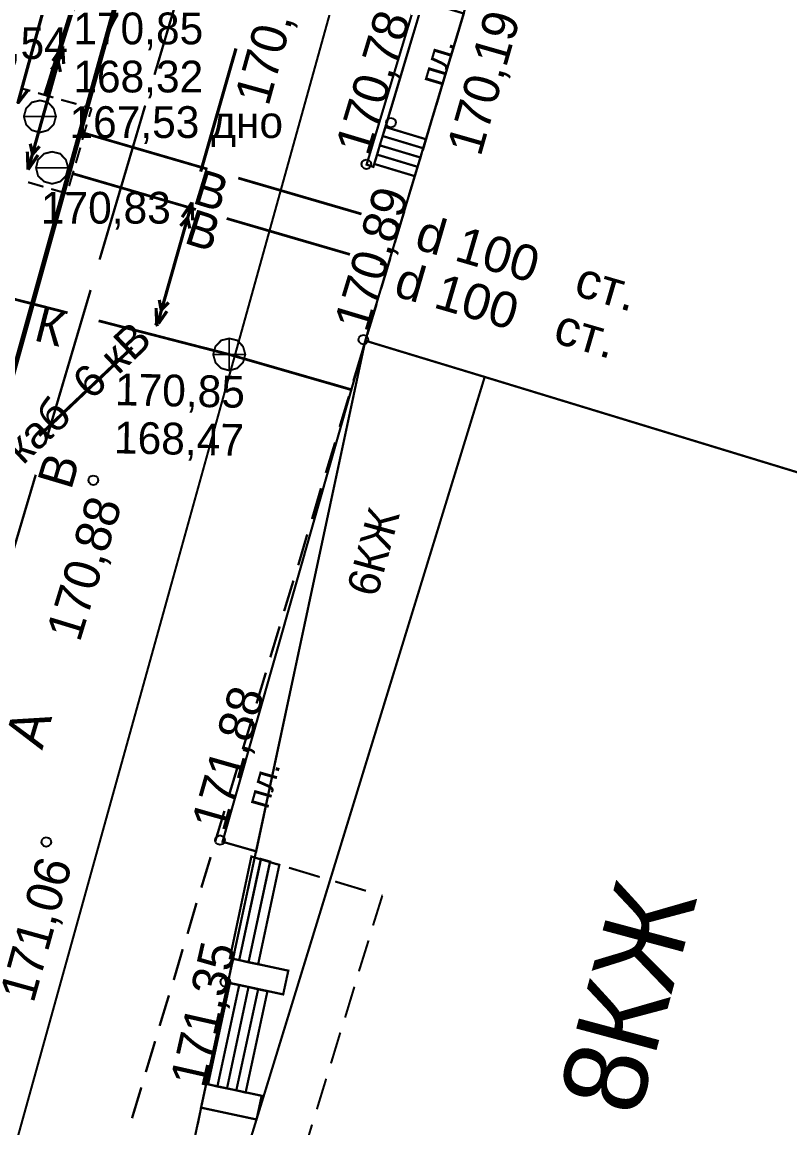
# Model space of a CAD drawing. Extents: x -2634 to -2115, y -2142 to -1393.
# Drawn here: x -2329.15 to -2305.23, y -1912.32 to -1877.85 of the extents above; entities that cross this region are included whole.
import ezdxf

# ---------------------------------------------------------------- set-up
doc = ezdxf.new("R2010")
doc.units = 0
doc.header["$MEASUREMENT"] = 0
for name, color, linetype in [('500_Дополн-Бордюры__п', 7, 'Continuous'), ('500_Дополн-Ступени__л', 7, 'Continuous'), ('500_Дороги-Проезжие_ч', 7, 'Continuous'), ('500_Линии_-Электрокаб', 7, 'Continuous'), ('500_Рельеф-Высотные_о', 7, 'Continuous'), ('500_Строен-Дополнения', 7, 'Continuous'), ('500_Строен-Здания', 7, 'Continuous'), ('500_Трубоп-Водопровод', 7, 'Continuous'), ('500_Трубоп-Канализаци', 7, 'Continuous'), ('500_Трубоп-Смотровые_', 7, 'Continuous'), ('500_Трубоп-Сооружения', 7, 'Continuous'), ('Красные_ли-Красные_ли', 7, 'Continuous'), ('Красные_ли-Оси_улиц_к', 7, 'Continuous')]:
    doc.layers.add(name, color=color, linetype=linetype)
doc.styles.add('TARIAL', font='Arial')

msp = doc.modelspace()

# ---------------------------------------------------------------- linework, layer by layer
at = {"layer": '500_Дополн-Бордюры__п', "color": 0, "const_width": 0.07}
msp.add_lwpolyline([(-2316.51, -1875.94), (-2318.42, -1882.29), (-2318.21, -1882.36), (-2316.3, -1876)], close=True, dxfattribs=at)
at = {"layer": '500_Дополн-Ступени__л', "color": 0, "const_width": 0.07}
for points in [[(-2317.92, -1881.4), (-2316.66, -1881.78), (-2316.57, -1881.5), (-2317.83, -1881.12)], [(-2318.01, -1881.69), (-2316.74, -1882.07), (-2316.66, -1881.78), (-2317.92, -1881.4)], [(-2318.09, -1881.98), (-2316.83, -1882.36), (-2316.74, -1882.07), (-2318.01, -1881.69)], [(-2318.18, -1882.27), (-2316.92, -1882.65), (-2316.83, -1882.36), (-2318.09, -1881.98)], [(-2322.68, -1907.03), (-2322.01, -1903.86), (-2321.72, -1903.95), (-2322.39, -1907.09)], [(-2322.39, -1907.09), (-2321.71, -1903.94), (-2321.43, -1904.02), (-2322.1, -1907.16)], [(-2322.1, -1907.16), (-2321.43, -1904.04), (-2321.14, -1904.12), (-2321.8, -1907.22)], [(-2323.36, -1910.96), (-2322.68, -1907.81), (-2322.39, -1907.87), (-2323.07, -1911.03)], [(-2323.07, -1911.03), (-2322.39, -1907.87), (-2322.1, -1907.93), (-2322.77, -1911.09)], [(-2322.77, -1911.09), (-2322.1, -1907.93), (-2321.8, -1908), (-2322.48, -1911.15)], [(-2322.48, -1911.15), (-2321.8, -1908), (-2321.51, -1908.06), (-2322.19, -1911.22)]]:
    msp.add_lwpolyline(points, close=True, dxfattribs=at)
at = {"layer": '500_Линии_-Электрокаб', "color": 1, "const_width": 0.1}
for points in [[(-2328.23, -1876.52), (-2329.29, -1880.38)], [(-2328.96, -1879.95), (-2329.29, -1880.38)]]:
    msp.add_lwpolyline(points, dxfattribs=at)
at = {"layer": '500_Линии_-Электрокаб', "color": 12, "const_width": 0.1}
for points in [[(-2327.89, -1878.6), (-2328.97, -1882.45)], [(-2327.89, -1878.6), (-2328.2, -1879.06)], [(-2327.89, -1878.6), (-2327.86, -1879.15)], [(-2323.59, -1882.51), (-2322.49, -1878.67)], [(-2328.03, -1879.08), (-2328.25, -1879.33)], [(-2328.03, -1879.09), (-2327.96, -1879.4)], [(-2328.99, -1881.89), (-2328.97, -1882.45)], [(-2328.9, -1881.64), (-2328.83, -1881.97)], [(-2328.61, -1881.72), (-2328.83, -1881.97)], [(-2328.66, -1881.99), (-2328.97, -1882.45)], [(-2324.93, -1887.24), (-2323.86, -1883.47)], [(-2324.17, -1883.93), (-2323.86, -1883.47)], [(-2323.84, -1884.03), (-2323.86, -1883.47)], [(-2324.22, -1884.2), (-2324, -1883.95)], [(-2323.93, -1884.28), (-2324, -1883.95)], [(-2324.82, -1886.83), (-2324.88, -1886.51)], [(-2324.82, -1886.83), (-2324.59, -1886.59)], [(-2324.96, -1887.23), (-2324.98, -1886.76)], [(-2324.91, -1887.25), (-2324.64, -1886.86)], [(-2325, -1887.3), (-2324.95, -1887.22)], [(-2325, -1887.3), (-2324.93, -1887.24)], [(-2325, -1887.3), (-2324.91, -1887.26)], [(-2328.62, -1890.74), (-2325.72, -1887.99)]]:
    msp.add_lwpolyline(points, dxfattribs=at)
at = {"layer": '500_Рельеф-Высотные_о', "color": 0}
for points in [[(-2317.66, -1880.83), (-2317.59, -1880.85), (-2317.53, -1880.91), (-2317.51, -1880.98), (-2317.53, -1881.06), (-2317.59, -1881.11), (-2317.66, -1881.13), (-2317.74, -1881.11), (-2317.79, -1881.06), (-2317.81, -1880.98), (-2317.79, -1880.91), (-2317.74, -1880.85)], [(-2318.43, -1882.13), (-2318.35, -1882.15), (-2318.3, -1882.2), (-2318.28, -1882.28), (-2318.3, -1882.35), (-2318.35, -1882.41), (-2318.43, -1882.43), (-2318.5, -1882.41), (-2318.56, -1882.35), (-2318.58, -1882.28), (-2318.56, -1882.2), (-2318.5, -1882.15)], [(-2318.52, -1887.6), (-2318.44, -1887.62), (-2318.39, -1887.67), (-2318.37, -1887.75), (-2318.39, -1887.82), (-2318.44, -1887.88), (-2318.52, -1887.9), (-2318.59, -1887.88), (-2318.65, -1887.82), (-2318.67, -1887.75), (-2318.65, -1887.67), (-2318.59, -1887.62)], [(-2326.94, -1891.98), (-2326.86, -1892), (-2326.81, -1892.05), (-2326.79, -1892.13), (-2326.81, -1892.2), (-2326.86, -1892.26), (-2326.94, -1892.28), (-2327.01, -1892.26), (-2327.07, -1892.2), (-2327.09, -1892.13), (-2327.07, -1892.05), (-2327.01, -1892)], [(-2322.99, -1903.2), (-2322.91, -1903.23), (-2322.86, -1903.28), (-2322.84, -1903.35), (-2322.86, -1903.43), (-2322.91, -1903.48), (-2322.99, -1903.5), (-2323.06, -1903.48), (-2323.12, -1903.43), (-2323.14, -1903.35), (-2323.12, -1903.28), (-2323.06, -1903.23)], [(-2328.4, -1903.26), (-2328.33, -1903.28), (-2328.27, -1903.33), (-2328.25, -1903.41), (-2328.27, -1903.48), (-2328.33, -1903.54), (-2328.4, -1903.56), (-2328.48, -1903.54), (-2328.53, -1903.48), (-2328.55, -1903.41), (-2328.53, -1903.33), (-2328.48, -1903.28)], [(-2322.82, -1907.62), (-2322.75, -1907.64), (-2322.69, -1907.7), (-2322.67, -1907.77), (-2322.69, -1907.85), (-2322.75, -1907.9), (-2322.82, -1907.92), (-2322.9, -1907.9), (-2322.95, -1907.85), (-2322.97, -1907.77), (-2322.95, -1907.7), (-2322.9, -1907.64)]]:
    msp.add_lwpolyline(points, close=True, dxfattribs=at)
at = {"layer": '500_Строен-Дополнения', "color": 0, "const_width": 0.07}
for points in [[(-2315.39, -1877.58), (-2316.57, -1881.5), (-2317.83, -1881.12), (-2316.66, -1877.2)], [(-2321.86, -1903.7), (-2320.19, -1895.86), (-2318.46, -1887.78), (-2322.91, -1903.4)], [(-2321.02, -1908.16), (-2320.86, -1907.42), (-2322.58, -1907.05), (-2322.74, -1907.79)], [(-2321.85, -1912.06), (-2321.69, -1911.32), (-2323.42, -1910.95), (-2323.58, -1911.69)]]:
    msp.add_lwpolyline(points, close=True, dxfattribs=at)
at = {"layer": '500_Строен-Дополнения', "color": 0, "const_width": 0.065}
for points in [[(-2321.91, -1903.89), (-2322.11, -1904.87)], [(-2321.32, -1904.07), (-2321.91, -1903.89)], [(-2319.88, -1904.5), (-2320.84, -1904.21)], [(-2318.44, -1904.93), (-2319.4, -1904.64)], [(-2318.22, -1906.01), (-2317.93, -1905.08)], [(-2317.93, -1905.08), (-2317.96, -1905.07)], [(-2322.22, -1905.36), (-2322.43, -1906.34)], [(-2318.66, -1907.44), (-2318.36, -1906.48)], [(-2322.53, -1906.83), (-2322.74, -1907.81)], [(-2319.09, -1908.88), (-2318.8, -1907.92)], [(-2322.85, -1908.29), (-2323.06, -1909.27)], [(-2319.53, -1910.31), (-2319.24, -1909.35)], [(-2323.16, -1909.76), (-2323.37, -1910.74)], [(-2319.97, -1911.74), (-2319.68, -1910.79)], [(-2323.48, -1911.23), (-2323.68, -1912.21)], [(-2320.41, -1913.18), (-2320.12, -1912.22)]]:
    msp.add_lwpolyline(points, dxfattribs=at)
at = {"layer": '500_Строен-Здания', "color": 0, "const_width": 0.07}
for points in [[(-2318.46, -1887.78), (-2314.74, -1888.91), (-2294.29, -1895.15), (-2284.71, -1898.08), (-2280.36, -1883.72), (-2292.96, -1875.48), (-2312.94, -1869.39)], [(-2314.74, -1888.91), (-2318.46, -1887.78), (-2327.81, -1931.48), (-2325.31, -1923.32)], [(-2295.51, -1945.2), (-2308.27, -1940.93), (-2304.77, -1929.56), (-2306.74, -1928.96), (-2323.05, -1924.01), (-2325.31, -1923.32), (-2314.74, -1888.91), (-2294.29, -1895.15), (-2302.39, -1921.83), (-2275.41, -1931.39), (-2289.8, -1927.07)]]:
    msp.add_lwpolyline(points, close=True, dxfattribs=at)
at = {"layer": '500_Строен-Здания', "color": 0, "const_width": 0.075}
for points in [[(-2315.52, -1878.01), (-2315.81, -1878.97)], [(-2315.96, -1879.45), (-2316.24, -1880.41)], [(-2316.39, -1880.89), (-2316.67, -1881.85)], [(-2316.82, -1882.32), (-2317.11, -1883.28)], [(-2317.25, -1883.76), (-2317.54, -1884.72)], [(-2317.68, -1885.2), (-2317.97, -1886.16)], [(-2318.11, -1886.64), (-2318.4, -1887.59)], [(-2318.54, -1888.07), (-2318.83, -1889.03)], [(-2318.97, -1889.51), (-2319.26, -1890.47)], [(-2319.4, -1890.95), (-2319.69, -1891.9)], [(-2319.84, -1892.38), (-2320.12, -1893.34)], [(-2320.27, -1893.82), (-2320.55, -1894.78)], [(-2320.7, -1895.26), (-2320.99, -1896.21)], [(-2321.13, -1896.69), (-2321.42, -1897.65)], [(-2321.56, -1898.13), (-2321.85, -1899.09)], [(-2321.99, -1899.57), (-2322.28, -1900.52)], [(-2322.42, -1901), (-2322.71, -1901.96)], [(-2322.85, -1902.44), (-2323.14, -1903.4)], [(-2323.28, -1903.88), (-2323.57, -1904.83)], [(-2323.72, -1905.31), (-2324, -1906.27)], [(-2324.15, -1906.75), (-2324.43, -1907.71)], [(-2324.58, -1908.19), (-2324.87, -1909.14)], [(-2325.01, -1909.62), (-2325.3, -1910.58)], [(-2325.44, -1911.06), (-2325.73, -1912.02)]]:
    msp.add_lwpolyline(points, dxfattribs=at)
at = {"layer": '500_Трубоп-Водопровод', "color": 94}
for points, const_width in [([(-2325.03, -1879.49), (-2323.61, -1874.7)], 0.075), ([(-2327.19, -1876.16), (-2328.38, -1879.98)], 0.15), ([(-2328.43, -1880.13), (-2328.32, -1879.79)], 0.15), ([(-2326.74, -1885.25), (-2325.32, -1880.45)], 0.075), ([(-2327.22, -1881.31), (-2323.38, -1882.43)], 0.085), ([(-2327.58, -1882.57), (-2323.74, -1883.69)], 0.085), ([(-2322.42, -1882.71), (-2318.58, -1883.83)], 0.085), ([(-2322.78, -1883.97), (-2318.94, -1885.09)], 0.085), ([(-2317.62, -1884.11), (-2317.38, -1884.18)], 0.085), ([(-2317.38, -1884.18), (-2317.62, -1884.11)], 0.085), ([(-2317.76, -1885.44), (-2318, -1885.37)], 0.085), ([(-2317.98, -1885.37), (-2317.76, -1885.44)], 0.085), ([(-2328.44, -1891), (-2327.02, -1886.2)], 0.075), ([(-2330.15, -1896.75), (-2328.73, -1891.96)], 0.075)]:
    msp.add_lwpolyline(points, dxfattribs=dict(at, const_width=const_width))
at = {"layer": '500_Трубоп-Канализаци', "color": 34, "const_width": 0.085}
for points in [[(-2331.61, -1885.92), (-2327.74, -1886.91)], [(-2326.77, -1887.16), (-2322.9, -1888.16)], [(-2322.7, -1888.21), (-2323.43, -1888.02)], [(-2322.7, -1888.21), (-2318.89, -1889.31)], [(-2318.89, -1889.31), (-2319.61, -1889.1)]]:
    msp.add_lwpolyline(points, dxfattribs=at)
at = {"layer": '500_Трубоп-Смотровые_', "color": 0, "const_width": 0.06}
for points in [[(-2328.6, -1880.29), (-2328.35, -1880.35), (-2328.17, -1880.54), (-2328.1, -1880.79), (-2328.17, -1881.04), (-2328.35, -1881.22), (-2328.6, -1881.29), (-2328.85, -1881.22), (-2329.03, -1881.04), (-2329.1, -1880.79), (-2329.03, -1880.54), (-2328.85, -1880.35)], [(-2328.22, -1881.89), (-2327.97, -1881.95), (-2327.79, -1882.14), (-2327.72, -1882.39), (-2327.79, -1882.64), (-2327.97, -1882.82), (-2328.22, -1882.89), (-2328.47, -1882.82), (-2328.66, -1882.64), (-2328.72, -1882.39), (-2328.66, -1882.14), (-2328.47, -1881.95)], [(-2322.7, -1887.71), (-2322.45, -1887.77), (-2322.27, -1887.96), (-2322.2, -1888.21), (-2322.27, -1888.46), (-2322.45, -1888.64), (-2322.7, -1888.71), (-2322.95, -1888.64), (-2323.13, -1888.46), (-2323.2, -1888.21), (-2323.13, -1887.96), (-2322.95, -1887.77)]]:
    msp.add_lwpolyline(points, close=True, dxfattribs=at)
at = {"layer": '500_Трубоп-Смотровые_', "color": 0, "const_width": 0.055}
for points in [[(-2329.1, -1880.79), (-2328.1, -1880.79)], [(-2328.72, -1882.39), (-2327.72, -1882.39)], [(-2322.7, -1888.71), (-2322.7, -1887.71)], [(-2323.2, -1888.21), (-2322.2, -1888.21)]]:
    msp.add_lwpolyline(points, dxfattribs=at)
at = {"layer": '500_Трубоп-Сооружения', "color": 0, "const_width": 0.065}
for points in [[(-2329.16, -1879.92), (-2329.29, -1880.4)], [(-2328.9, -1879.99), (-2329.16, -1879.92)], [(-2328.18, -1880.2), (-2328.66, -1880.06)], [(-2327.46, -1880.4), (-2327.94, -1880.27)], [(-2326.99, -1880.54), (-2327.22, -1880.47)], [(-2327.07, -1880.8), (-2326.99, -1880.54)], [(-2327.28, -1881.52), (-2327.14, -1881.04)], [(-2327.48, -1882.24), (-2327.34, -1881.76)], [(-2327.69, -1882.96), (-2327.55, -1882.48)], [(-2328.97, -1882.84), (-2328.49, -1882.98)], [(-2328.25, -1883.05), (-2327.76, -1883.19)]]:
    msp.add_lwpolyline(points, dxfattribs=at)
at = {"layer": 'Красные_ли-Красные_ли', "color": 12}
msp.add_line((-2272.7, -1708.69), (-2353.94, -2001.41), dxfattribs=at)
at = {"layer": 'Красные_ли-Оси_улиц_к', "color": 12, "const_width": 0.15}
msp.add_lwpolyline([(-2323.83, -1868.62), (-2329.85, -1890.3)], dxfattribs=at)
msp.add_lwpolyline([(-2326.84, -1879.46), (-2326.84, -1879.46), (-2326.84, -1879.46), (-2326.84, -1879.46), (-2326.84, -1879.46), (-2326.84, -1879.46), (-2326.84, -1879.46), (-2326.84, -1879.46), (-2326.84, -1879.46), (-2326.84, -1879.46), (-2326.84, -1879.46), (-2326.84, -1879.46)], close=True, dxfattribs=at)

# ---------------------------------------------------------------- texts
at = {"layer": '500_Дороги-Проезжие_ч', "color": 0}
msp.add_text('А', height=1.23, rotation=73.21, dxfattribs=at).set_placement((-2328.53, -1900.56))
at = {"layer": '500_Линии_-Электрокаб', "color": 0, "style": 'TARIAL'}
msp.add_text('4 каб  6 кВ', height=0.99, rotation=43.39, dxfattribs=at).set_placement((-2329.97, -1892.47))
at = {"layer": '500_Рельеф-Высотные_о', "color": 214}
for s, rotation, p in [('170,54', 74.58, (-2321.48, -1880.5)), ('170,78', 73.29, (-2318.35, -1882.06)), ('170,19', 74.07, (-2314.87, -1882.07)), ('170,89', 73.29, (-2318.39, -1887.56)), ('170,88', 73.03, (-2327.36, -1897.21)), ('171,88', 74.08, (-2322.83, -1903.13)), ('171,06', 74.52, (-2328.8, -1908.46)), ('171,35', 77.27, (-2323.47, -1911.11))]:
    msp.add_text(s, height=1.11, rotation=rotation, dxfattribs=at).set_placement(p)
at = {"layer": '500_Строен-Дополнения', "color": 0, "style": 'TARIAL'}
for rotation, p in [(73.29, (-2316.09, -1879.88)), (74.08, (-2321.5, -1902.41))]:
    msp.add_text('пл. ', height=0.74, rotation=rotation, dxfattribs=at).set_placement(p)
at = {"layer": '500_Строен-Здания', "color": 5}
for s, height, rotation, p in [('6КЖ', 0.99, 74.67, (-2318.1, -1895.81)), ('8КЖ', 2.59, 74.96, (-2309.96, -1912.03))]:
    msp.add_text(s, height=height, rotation=rotation, dxfattribs=at).set_placement(p)
at = {"layer": '500_Трубоп-Водопровод', "color": 94}
for rotation, p in [(343.03, (-2323.89, -1883.48)), (342.43, (-2324.15, -1884.72)), (73.43, (-2327.63, -1892.46))]:
    msp.add_text('В', height=1.11, rotation=rotation, dxfattribs=at).set_placement(p)
at = {"layer": '500_Трубоп-Водопровод', "color": 94, "style": 'TARIAL'}
for p in [(-2316.97, -1884.9), (-2317.62, -1886.37)]:
    msp.add_text('d 100   ст.', height=1.11, rotation=343.73, dxfattribs=at).set_placement(p)
at = {"layer": '500_Трубоп-Канализаци', "color": 14}
msp.add_text('К', height=1.11, rotation=345.7, dxfattribs=at).set_placement((-2328.83, -1887.76))
at = {"layer": '500_Трубоп-Смотровые_', "color": 5}
for s, p in [('170,85', (-2327.56, -1878.54)), ('167,54', (-2331.78, -1879)), ('168,32', (-2327.56, -1880.04)), ('167,53 дно', (-2327.68, -1881.46)), ('170,83', (-2328.57, -1884.13))]:
    msp.add_text(s, height=0.99, dxfattribs=at).set_placement(p)
for s, p in [('170,85', (-2326.27, -1889.79)), ('168,47', (-2326.3, -1891.29))]:
    msp.add_text(s, height=0.99, rotation=358.81, dxfattribs=at).set_placement(p)

doc.saveas('drawing.dxf')
